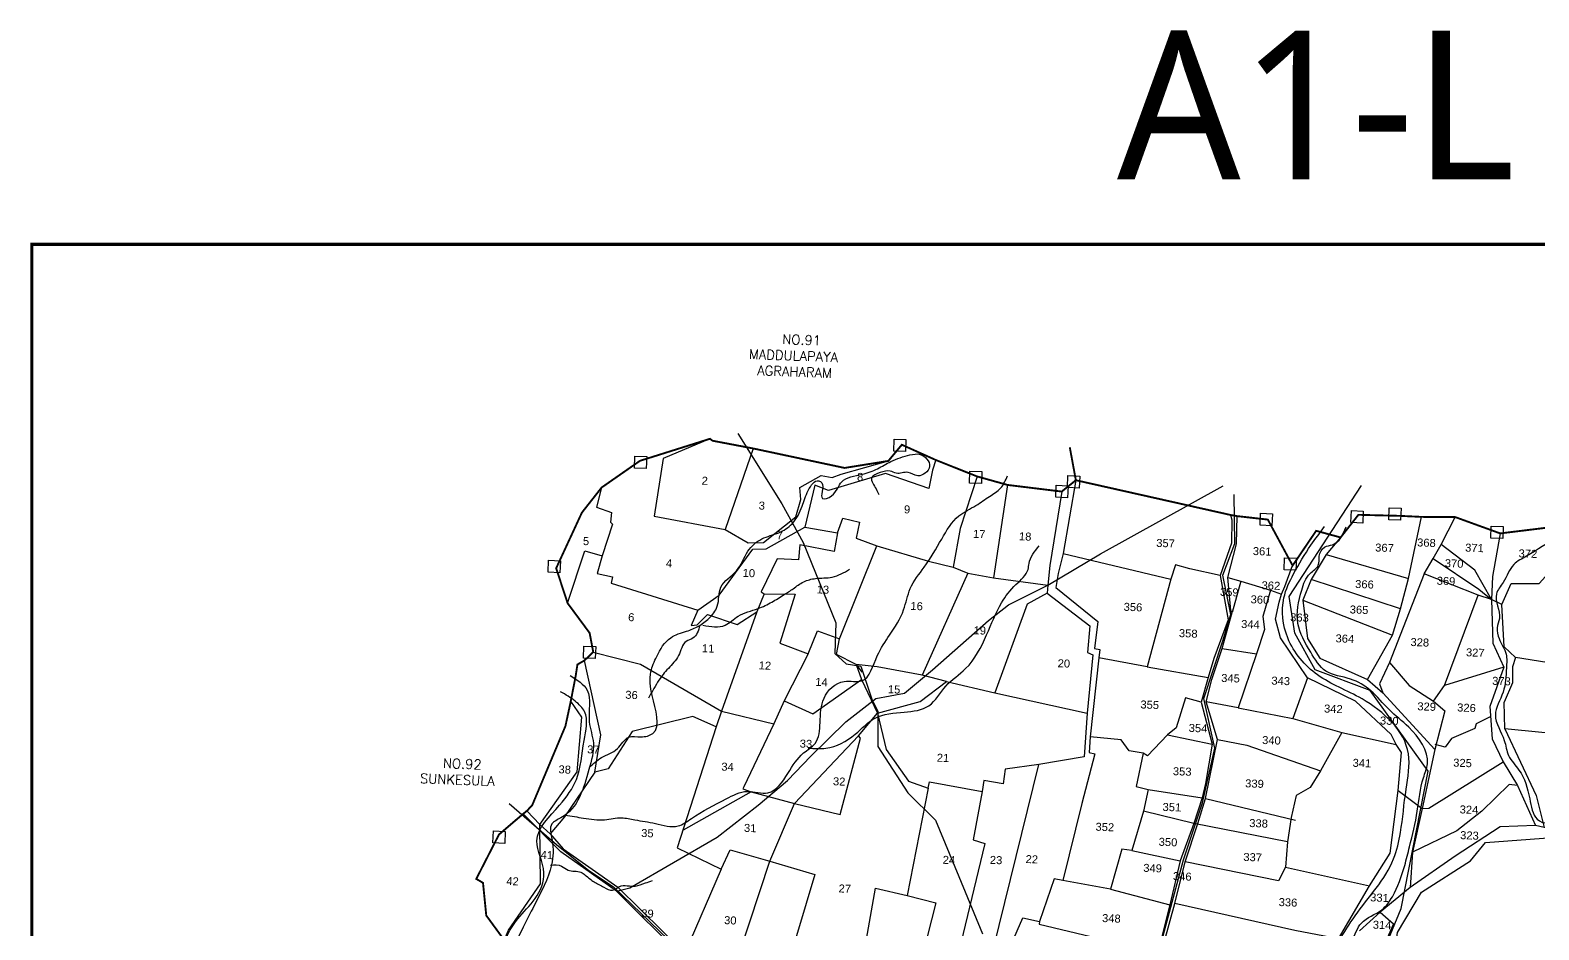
# Model space of a CAD drawing. Header units: inches. Extents: x 199720 to 229574, y 1614135 to 1625567.
# Drawn here: x 199720 to 202926, y 1620163 to 1622074 of the extents above; entities that cross this region are included whole.
import ezdxf
from ezdxf.enums import TextEntityAlignment as Align

# ---------------------------------------------------------------- set-up
doc = ezdxf.new("R2010")
doc.units = ezdxf.units.IN
doc.header["$LTSCALE"] = 15
doc.header["$MEASUREMENT"] = 0
for name, color, linetype in [('CADAS', 1, 'Continuous'), ('HILLS', 3, 'Continuous'), ('PLOT', 7, 'Continuous'), ('PLOT NO', 7, 'Continuous'), ('ROAD', 1, 'Continuous'), ('STREAM', 4, 'Continuous'), ('TEXT', 1, 'Continuous'), ('VILLAGE BOUNADRY', 5, 'Continuous'), ('VILLAGE BOUNDARY STONES', 1, 'Continuous'), ('VILLAGE BOUNDARYS', 5, 'Continuous')]:
    doc.layers.add(name, color=color, linetype=linetype)
doc.styles.add('section', font='romant.shx', dxfattribs={"height": 2})
doc.styles.get("Standard").update_dxf_attribs({"font": 'arial.ttf'})
doc.styles.add('TMS', font='trebuc.ttf')

msp = doc.modelspace()

# ---------------------------------------------------------------- linework, layer by layer
at = {"layer": 'HILLS'}
msp.add_lwpolyline([(202613, 1620070.1), (202626, 1620156.7), (202676.7, 1620242.8), (202780.8, 1620309.4), (202812.8, 1620347.9), (202954.9, 1620358.8), (203068.3, 1620353.9), (203149.6, 1620210), (203202.3, 1620110.8), (203248.7, 1619959.5), (203315.9, 1619841.3), (203373.9, 1619737.3), (203378.9, 1619677.7), (203340.9, 1619600.2), (203221.1, 1619577.9), (203079.9, 1619571.1), (203014.6, 1619611), (202971, 1619644.4), (202937.7, 1619623.7), (202862.7, 1619646.1), (202830, 1619771.1), (202780.8, 1619869.1), (202650.8, 1620008.4), (202613, 1620070.1)], dxfattribs=at)
at = {"layer": 'PLOT'}
for points in [[(201164.6, 1621205.9), (201065.6, 1621164.1), (201045.8, 1621041.5), (201197.2, 1621013.3), (201246, 1620985), (201278.4, 1620985.8), (201347.2, 1621039.9), (201358, 1621077.1), (201355.6, 1621102.6), (201400.9, 1621127.7), (201424.2, 1621124), (201443.3, 1621130.5), (201543.8, 1621158.9)], [(201256.5, 1621185.4), (201197.2, 1621013.3)], [(201644.5, 1621160.9), (201637.9, 1621139.4), (201629.9, 1621100.3), (201538, 1621132.1), (201416.9, 1621095.9), (201387.6, 1621107.1), (201366.5, 1621018.2), (201436, 1621006.2), (201446.8, 1621037.3), (201482.5, 1621028.7), (201475.3, 1620995.1), (201519.3, 1620978.5), (201628.9, 1620946.2), (201681.7, 1620933.5), (201713, 1620920.2), (201767.3, 1620910.8), (201882.6, 1620895), (201881, 1620878), (201971.8, 1620808.2), (201966.6, 1620751.9), (201978.1, 1620746.6), (201966, 1620623), (201959.7, 1620530.1), (201863.7, 1620513.6), (201792.3, 1620503.6), (201787.7, 1620472.8), (201746.6, 1620480), (201742.9, 1620456.8), (201724.3, 1620353.5), (201748.8, 1620346.3), (201697.9, 1620133.9)], [(201732.2, 1621126), (201696.1, 1621015.1), (201681.7, 1620933.5)], [(200934.5, 1621102.4), (200923.9, 1621060.7), (200955.6, 1621049.3), (200953.7, 1621028.6), (200957.9, 1621024.4), (200935.6, 1620957.4), (200925.1, 1620919.9), (200957.7, 1620912.8), (200954.6, 1620899.4), (201139.1, 1620841.7), (201125.1, 1620809.4), (201137.5, 1620810.4), (201159.6, 1620832.9), (201222.3, 1620811.2), (201264.6, 1620838), (201189.2, 1620627.2), (201177.7, 1620594), (201094.9, 1620336.5), (201188.6, 1620291.4), (201111.1, 1620112.6)], [(201796.9, 1621107.9), (201767.3, 1620910.8)], [(201942.2, 1621117.9), (201915.5, 1620962), (201904.7, 1620919.8), (201899.7, 1620890.2), (201988.9, 1620818), (201982.1, 1620760.5), (201993.5, 1620758.5), (201991.2, 1620740.2), (201972.9, 1620572.4), (201970.6, 1620539.4), (201982.4, 1620536.5), (201955.2, 1620431.2), (201914.4, 1620267.5), (201895.9, 1620270.8), (201864.6, 1620180.1)], [(201912.1, 1621093.8), (201886.8, 1620936.9), (201882.6, 1620895)], [(202270.8, 1621044.1), (202273.8, 1621033.8), (202273, 1620984.5), (202249.2, 1620915.3), (202266, 1620821.1), (202235.4, 1620738.9), (202223.3, 1620698.5), (202208.2, 1620646.1), (202231.6, 1620556.7), (202217.5, 1620473.5), (202210.3, 1620442.8), (202193.1, 1620388.6), (202164, 1620309.4), (202142, 1620215.9), (202116.6, 1620114.6)], [(202130.9, 1620138.3), (202152.3, 1620218.7), (202174.5, 1620306.8), (202201.1, 1620388.1), (202218, 1620441.3), (202243.4, 1620567.3), (202219, 1620647.3), (202230.8, 1620694.7), (202253, 1620760.3), (202274.5, 1620836.7), (202271.3, 1620841.1), (202265.4, 1620911.1), (202283.8, 1620982.6), (202284.8, 1621041.6)], [(202562, 1620694.5), (202615.1, 1620788.9), (202631.8, 1620844.9), (202648.8, 1620909.3), (202676.5, 1621040)], [(203262.6, 1619944.3), (203289.7, 1620222.2), (203297.5, 1620302.2), (203315.7, 1620401.6), (203309.6, 1620638), (203193.1, 1620574.8), (203193.8, 1620684.7), (203058.1, 1620712.5), (202876.4, 1620741.2), (202852.4, 1620764.1), (202847.2, 1620854), (202825.5, 1620864.1), (202796.9, 1620873.3), (202682.2, 1620919.3), (202701.6, 1620951.7), (202718.2, 1620981.4), (202747.9, 1621039.7)], [(201139.1, 1620841.7), (201184.4, 1620873.6), (201255.9, 1620971.1), (201284.1, 1620972.1), (201366.5, 1621018.2)], [(201436, 1621006.2), (201428.8, 1620966.3), (201355.8, 1620980.6), (201352.7, 1620948.8), (201307.2, 1620950.8), (201273.7, 1620880.4), (201280, 1620876.2), (201345.7, 1620875.6), (201313.3, 1620771.3), (201373.5, 1620748.9), (201393.1, 1620797.9), (201440.1, 1620780.9)], [(202843.9, 1621004.9), (202827.3, 1620913.5), (202825.5, 1620864.1)], [(202847.2, 1620854), (202867, 1620898.2), (202926.4, 1620898.5), (203034, 1621016.6), (203052.2, 1620818.4), (203054.9, 1620768.8), (203058.1, 1620712.5)], [(200862.2, 1620856.6), (200898.5, 1620967.8), (200935.6, 1620957.4)], [(201667, 1620690.2), (201615.8, 1620703.4), (201519.9, 1620721.7), (201475.5, 1620726.3), (201433.6, 1620747.8), (201440.1, 1620780.9), (201519.3, 1620978.5)], [(202504.8, 1620996.3), (202473.8, 1620960.2), (202442.2, 1620906.9), (202424.2, 1620862.7), (202434.7, 1620781.5), (202460.7, 1620739.8), (202562, 1620694.5), (202594.6, 1620665.9), (202704.8, 1620545.5), (202678.1, 1620420.1), (202657.8, 1620327.7), (202652.4, 1620252.6), (202589, 1620200.2), (202545.2, 1620160.7)], [(202701.6, 1620951.7), (202798.6, 1620886.3), (202825.5, 1620864.1), (202790.2, 1620926.8), (202718.2, 1620981.4)], [(201915.5, 1620962), (202143.8, 1620907.9)], [(202249.2, 1620915.3), (202184.1, 1620929.6), (202154.1, 1620937.8), (202143.8, 1620907.9), (202093.6, 1620721.4), (202223.3, 1620698.5)], [(202500.2, 1620143.5), (202566, 1620255.9), (202610.4, 1620325.4), (202627.3, 1620458.9), (202634.3, 1620539.5), (202622.6, 1620556.4), (202612.3, 1620577.8), (202536.6, 1620648.5), (202434.1, 1620697.7), (202376.9, 1620783.1), (202366.7, 1620822.6), (202374.3, 1620858.6), (202379, 1620875.6), (202386, 1620891.8), (202402.8, 1620936.6)], [(202473.8, 1620960.2), (202648.8, 1620909.3)], [(201713, 1620920.2), (201615.8, 1620703.4)], [(202265.4, 1620911.1), (202293, 1620903.1), (202355.9, 1620884.3), (202379, 1620875.6)], [(202293, 1620903.1), (202274.5, 1620836.7)], [(202631.8, 1620844.9), (202442.2, 1620906.9)], [(202682.2, 1620919.3), (202631.2, 1620789), (202608.8, 1620730.6), (202587.5, 1620685.1), (202594.6, 1620665.9)], [(201280, 1620876.2), (201264.6, 1620838)], [(201881, 1620878), (201838.4, 1620854.7), (201770.3, 1620665.8)], [(202355.9, 1620884.3), (202339.6, 1620828.1), (202342.7, 1620800.5), (202325.8, 1620749), (202286.9, 1620634.2), (202219, 1620647.3)], [(202702.1, 1620648.5), (202725.3, 1620681.7), (202796.9, 1620873.3)], [(202424.2, 1620862.7), (202615.1, 1620788.9)], [(202825.5, 1620864.1), (202828.5, 1620771.5), (202851.4, 1620720.6), (202822, 1620636.8)], [(200916.7, 1620752.7), (201017, 1620727.1), (201189.2, 1620627.2), (201300.4, 1620600)], [(201373.5, 1620748.9), (201322.6, 1620649.2), (201300.4, 1620600), (201236.4, 1620466.3), (201234.8, 1620462.3), (201252.6, 1620455.8), (201344.4, 1620431.3), (201441.6, 1620407.5), (201484.4, 1620569.6), (201480.6, 1620574.5)], [(202093.6, 1620721.4), (201991.2, 1620740.2)], [(202253, 1620760.3), (202325.8, 1620749)], [(202876.4, 1620741.2), (202870.3, 1620721.6), (202870.3, 1620687.3), (202852.2, 1620646.4)], [(200920.2, 1620497.3), (200933.1, 1620577), (200898, 1620734.9)], [(201475.5, 1620726.3), (201487.1, 1620710)], [(201475.5, 1620726.3), (201486.9, 1620694.3), (201520.4, 1620622.7), (201539.1, 1620545.7), (201586.6, 1620478.1), (201628.1, 1620463.4), (201631.3, 1620477.1), (201742.9, 1620456.8)], [(202608.8, 1620730.6), (202650.5, 1620681.9), (202702.1, 1620648.5), (202726, 1620627.7), (202704.8, 1620545.5)], [(202851.4, 1620720.6), (202725.3, 1620681.7)], [(201184.2, 1619982), (201291.7, 1620308.2), (201344.4, 1620431.3), (201480.6, 1620574.5), (201520.4, 1620622.7), (201611.5, 1620647.9), (201667, 1620690.2), (201770.3, 1620665.8), (201966, 1620623)], [(201322.6, 1620649.2), (201383, 1620621.6), (201486.9, 1620694.3)], [(202434.1, 1620697.7), (202403.1, 1620611.6)], [(200747.1, 1619698), (200750.2, 1619730.4), (200766.6, 1619837.1), (200786.7, 1619836.7), (200812.5, 1619908), (200862.7, 1619985.2), (200913.4, 1620074.5), (200763.3, 1620137.3), (200727.7, 1620140.5), (200736.3, 1620161.6), (200804.6, 1620260), (200803, 1620386.6), (200882.7, 1620498.5), (200892.4, 1620614.3), (200869, 1620648.6)], [(202208.2, 1620646.1), (202175, 1620655.4), (202155.7, 1620591.6), (202137, 1620576.6), (202094.3, 1620532.4), (202085.4, 1620537.6), (202055.4, 1620543), (202038.2, 1620566.5), (201972.9, 1620572.4)], [(203193.1, 1620574.8), (203075.7, 1620568), (202853.4, 1620589.7), (202852.2, 1620646.4)], [(201177.7, 1620594), (201128.5, 1620615.8), (200999.7, 1620583.9), (200948.7, 1620504.8), (200920.2, 1620497.3), (200855.4, 1620402.6), (200824.9, 1620366.4)], [(202286.9, 1620634.2), (202403.1, 1620611.6), (202507.3, 1620582.1), (202622.6, 1620556.4)], [(202822.6, 1620614.8), (202792.9, 1620600.4), (202790.2, 1620590.1), (202740.6, 1620568.9), (202727.2, 1620550.8), (202705.5, 1620556)], [(202822, 1620636.8), (202826.7, 1620568.6), (202849.9, 1620519.5), (202880.4, 1620469.5), (202918.8, 1620384.2)], [(202507.3, 1620582.1), (202461.8, 1620500.3), (202440.3, 1620464.6), (202410.3, 1620447.9), (202400, 1620401.1), (202392.1, 1620349.8), (202387.6, 1620295.8), (202372.7, 1620266.3), (202174.5, 1620306.8)], [(202853.4, 1620589.7), (202920.5, 1620448.2), (202937.1, 1620380.3)], [(202137, 1620576.6), (202231.6, 1620556.7)], [(202243.4, 1620567.3), (202305.6, 1620554.8), (202461.8, 1620500.3)], [(202085.4, 1620537.6), (202070.6, 1620466.8), (202095.8, 1620461), (202085.6, 1620414.9), (202061.4, 1620331), (202040, 1620333.7), (202016, 1620249), (202142, 1620215.9)], [(202627.3, 1620458.9), (202678.1, 1620420.1), (202692.2, 1620421.2), (202849.9, 1620519.5)], [(201767.2, 1620122.5), (201863.7, 1620513.6)], [(201252.6, 1620455.8), (201107.9, 1620374.4)], [(201628.1, 1620463.4), (201583.4, 1620235.4)], [(202095.8, 1620461), (202210.3, 1620442.8)], [(202880.4, 1620469.5), (202863.3, 1620471.5), (202804.9, 1620414.9), (202751.8, 1620372.7), (202657.8, 1620327.7)], [(202218, 1620441.3), (202408.7, 1620395.7)], [(201910.4, 1619256.3), (201859.2, 1619292.3), (201807.2, 1619327.5), (201784, 1619344.7), (201711.5, 1619435.6), (201634.9, 1619487.9), (201605.2, 1619515), (201543.1, 1619545.9), (201519.9, 1619557.7), (201530.9, 1619595), (201469.7, 1619665.3), (201478.9, 1619685.9), (201440.3, 1619732.7), (201254.6, 1619892.6), (201174.9, 1619981), (201104, 1620106.9), (200966.3, 1620244.7), (200848, 1620327.9), (200767.7, 1620408.9)], [(200775.8, 1620415.4), (200803, 1620386.6), (200824.9, 1620366.4), (200852.9, 1620334.6), (200969.1, 1620252.9), (201111.1, 1620112.6), (201184.2, 1619982), (201260.3, 1619903.9), (201298.8, 1619864.9), (201444.8, 1619740.3), (201489, 1619687.9), (201480.1, 1619670.4), (201540, 1619604.2), (201528.8, 1619565.9), (201563.7, 1619551.1), (201604.5, 1619526.8), (201639.8, 1619503.5), (201714.1, 1619452.7), (201719.1, 1619446.9), (201786.8, 1619354.9), (201809.9, 1619336)], [(202193.1, 1620388.6), (202085.6, 1620414.9)], [(202392.1, 1620349.8), (202193.1, 1620388.6)], [(203376.1, 1619821.7), (203289.4, 1619912.8), (203262.6, 1619944.3), (203205.7, 1620172.5), (203084.5, 1620362.6), (202937.1, 1620380.3), (202918.8, 1620384.2), (202843.6, 1620381.6), (202748.5, 1620318.9), (202652.4, 1620252.6)], [(201188.6, 1620291.4), (201207.6, 1620332.2), (201291.7, 1620308.2), (201387.9, 1620279.8), (201329.9, 1620088.3), (201274.1, 1619949.6), (201260.3, 1619903.9)], [(202061.4, 1620331), (202164, 1620309.4)], [(202387.6, 1620295.8), (202566, 1620255.9)], [(202016, 1620249), (201914.4, 1620267.5)], [(201444.1, 1619855.3), (201477.4, 1620030.2), (201516.3, 1620251.2), (201583.4, 1620235.4), (201644.5, 1620220.1), (201626.5, 1620147.5), (201697.9, 1620133.9)], [(202500.2, 1620143.5), (202407.2, 1620161.3), (202152.3, 1620218.7)], [(202589, 1620200.2), (202617.1, 1620175.3), (202582.4, 1620096.9), (202626.6, 1620004.5), (202734.6, 1619901.4), (202820.1, 1619789.3), (202838.4, 1619663.1), (202929.4, 1619594.2), (202983.2, 1619550.1), (203010.2, 1619608.4), (202960.9, 1619635), (202925.7, 1619587.8), (202878.5, 1619522.9), (202857.3, 1619489.7), (202844.8, 1619386.5)], [(201798.7, 1620116.5), (201829.3, 1620188.1), (201864.6, 1620180.1), (201864.4, 1620174.2), (202116.6, 1620114.6)]]:
    msp.add_lwpolyline(points, dxfattribs=at)
at = {"layer": 'ROAD'}
for points in [[(201223.6, 1621217.5), (201317.3, 1621067.4), (201362.9, 1620985.7), (201432.5, 1620814.9), (201430, 1620749.4), (201454, 1620727.7), (201485.6, 1620723), (201509.6, 1620650.8), (201521.6, 1620627), (201521.3, 1620552.4), (201585.2, 1620453.5), (201643.7, 1620395.6), (201693.4, 1620275.9), (201744, 1620154.2)], [(200966.3, 1620244.7), (200994.6, 1620251.8), (201179.8, 1620359.3), (201266.8, 1620427.4), (201329.8, 1620479.9), (201379.1, 1620531.6), (201453.4, 1620604.5), (201517.5, 1620654.1), (201578, 1620665.5), (201637.6, 1620715.2), (201756.5, 1620819.8), (201798.8, 1620852.8), (201882.6, 1620895), (201994.3, 1620961.4), (202255.1, 1621105.9)], [(202596.9, 1620118.8), (202633.8, 1620207.6), (202690.7, 1620499.8), (202567.6, 1620670.8), (202450.9, 1620715.2), (202407.4, 1620792.9), (202395.2, 1620870.5), (202549, 1621106.9)], [(202120, 1620120.8), (202170.6, 1620311.3), (202211.1, 1620432.7), (202237.4, 1620548.6), (202214, 1620654.2), (202254.5, 1620776.5), (202271.4, 1620832.8), (202254.3, 1620916), (202279.7, 1620983.7), (202278.3, 1621087.8)], [(200738.2, 1620431), (200838.3, 1620344.1), (200907.2, 1620288.6), (200959.6, 1620254.1), (201076.4, 1620140.9), (201118.7, 1620093.7), (201184.6, 1619974), (201276.4, 1619878.9), (201404.5, 1619768.9), (201462.4, 1619714.1), (201481.1, 1619688.3), (201475.9, 1619661.9), (201532, 1619607.2), (201532.8, 1619588.2), (201525.5, 1619561.6), (201585.2, 1619532), (201663, 1619474.9), (201716.1, 1619442.9), (201756.7, 1619385.9), (201808.3, 1619328.7)]]:
    msp.add_lwpolyline(points, dxfattribs=at)
at = {"layer": 'STREAM'}
for points in [[(200907.7, 1620507.6), (200934.5, 1620528.4), (200968, 1620547.6), (200992.6, 1620572.1), (201018.1, 1620572.5), (201043, 1620579.7), (201041.9, 1620660.3), (201039.3, 1620710.7), (201051.5, 1620743.5), (201081.3, 1620783.3), (201115, 1620797), (201140.5, 1620807.8), (201162.5, 1620824.3), (201180.3, 1620850), (201187.8, 1620890.6), (201221.1, 1620925.6), (201245.4, 1620967), (201275.1, 1620993.2), (201311.1, 1621006.4), (201339.2, 1621025.3), (201360.6, 1621062.7), (201373.7, 1621096.3), (201395.9, 1621116.4), (201402.1, 1621112.5), (201403.6, 1621079.3), (201423, 1621084.7), (201444.6, 1621114.8), (201488, 1621130.5), (201520.8, 1621142.4), (201549.1, 1621157.7), (201589.7, 1621171.6), (201611.6, 1621172.6), (201631.2, 1621147.3), (201606.3, 1621127.3), (201585.6, 1621134.5), (201560.5, 1621132.7), (201547.9, 1621137.3), (201526.4, 1621134), (201508.2, 1621122.9), (201517.8, 1621099.3), (201523.2, 1621087.3)], [(200857.5, 1620406), (200896, 1620400), (200940.9, 1620396.5), (200977, 1620400.6), (201005, 1620396.3), (201048.8, 1620388.7), (201097.3, 1620383.2), (201125.2, 1620399), (201199.1, 1620440.7), (201244.3, 1620456.7), (201288, 1620453.9), (201330.5, 1620495), (201363.6, 1620538.3), (201388, 1620558.7), (201398.8, 1620602.8), (201407.1, 1620654.8), (201449.9, 1620690.4), (201487.3, 1620691.6), (201520.3, 1620744.8), (201546.5, 1620788.8), (201576.3, 1620842.7), (201590.3, 1620887.6), (201619.8, 1620933.1), (201657.1, 1620993), (201693.6, 1621042), (201729.9, 1621064.3), (201758.8, 1621083.6), (201782.3, 1621101.2), (201797, 1621127.4)], [(203611.5, 1621070.8), (203595.6, 1621043.8), (203584.9, 1621012.8), (203573.8, 1621000.6), (203554.9, 1620971.7), (203537.9, 1620946.7), (203518.8, 1620916.2), (203503.3, 1620903.7), (203463.7, 1620888.6), (203429.2, 1620886.4), (203397.4, 1620883.6), (203358.9, 1620869), (203302.6, 1620861.1), (203267.3, 1620843.9), (203235.2, 1620845.6), (203207.9, 1620833.3), (203178.2, 1620833.5), (203142.2, 1620823.8), (203117.5, 1620816.9), (203072, 1620810.6), (203045.4, 1620803.1), (203053.7, 1620829.9), (203071.8, 1620844.3), (203094.6, 1620881.9), (203108.4, 1620900.4), (203109.5, 1620941.2), (203075.7, 1620983), (203023.6, 1620999.7), (202967.8, 1620994.3), (202899.7, 1620956.5), (202872.7, 1620938.9), (202850.3, 1620900.7), (202836, 1620876.5), (202842.2, 1620824), (202837.4, 1620804), (202841.4, 1620781.3), (202856.3, 1620748.4), (202857.2, 1620719.3), (202850, 1620667.3), (202833.6, 1620619), (202852.5, 1620565), (202861.8, 1620532.7), (202883.7, 1620502.1), (202906.6, 1620441.2), (202922.4, 1620397.9), (202972.4, 1620387), (203025.7, 1620394), (203079.1, 1620390), (203094.4, 1620367.5), (203123.9, 1620325.7), (203173.2, 1620280.5), (203211.7, 1620254.5), (203291.5, 1620228.9), (203322.3, 1620241.2), (203353.6, 1620294.3), (203363.2, 1620342.8), (203389.9, 1620277.9), (203408.2, 1620266.8), (203463.4, 1620273.8), (203490.6, 1620259.8), (203536.2, 1620249.7), (203609.3, 1620298), (203645.8, 1620338.6), (203672.2, 1620353.1), (203727.4, 1620343.2), (203757.6, 1620337.6), (203768.9, 1620347.5), (203803.8, 1620345.5), (203836.2, 1620348.8), (203849.4, 1620373.5), (203867.7, 1620394.7), (203884.7, 1620401.2), (203901.3, 1620412.2), (203935.5, 1620426.4)], [(202648, 1619490.7), (202643.4, 1619501.6), (202639, 1619527.8), (202642.6, 1619582.3), (202640.4, 1619606.5), (202637.3, 1619645.4), (202633.2, 1619672.8), (202619.9, 1619695.1), (202596, 1619707.1), (202580, 1619724), (202552.7, 1619737.2), (202517.1, 1619754.1), (202505.7, 1619768.7), (202477.5, 1619779.5), (202458.4, 1619823.5), (202436.1, 1619847.8), (202427.2, 1619890.1), (202412.1, 1619911.7), (202416.2, 1619976.4), (202452.7, 1620053), (202487.9, 1620096.5), (202528.2, 1620139.6), (202549.2, 1620176.9), (202592.4, 1620205.2), (202614.8, 1620232.9), (202641, 1620299.4), (202651.2, 1620338.8), (202667.7, 1620414.8), (202680.8, 1620485.5), (202689.2, 1620515.1), (202649.4, 1620593.1), (202607.7, 1620630.5), (202568.9, 1620670.6), (202525.8, 1620695.3), (202473.4, 1620712.3), (202441.2, 1620752.7), (202414, 1620813.5), (202422.2, 1620884.6), (202439.9, 1620919.7), (202457.4, 1620937.2), (202459.5, 1620956.6), (202470.6, 1620975.7), (202487.6, 1620980.9), (202516.7, 1621018.8)], [(201373.7, 1620548.5), (201410.9, 1620548.4), (201473.5, 1620578.3), (201515.7, 1620612.6), (201577.6, 1620625.2), (201630, 1620638.7), (201666.1, 1620680.5), (201708, 1620717.5), (201752.6, 1620789.2), (201784.4, 1620857.5), (201815, 1620896.3), (201840.7, 1620928.5), (201842.7, 1620940.9), (201864.1, 1620978.3)], [(201149.8, 1620809.9), (201197.2, 1620809.9), (201224.3, 1620828.9), (201266.9, 1620845), (201296.1, 1620859), (201322.3, 1620874.8), (201341.4, 1620887.3), (201363.9, 1620901.9), (201389.2, 1620909.1), (201424.4, 1620911.9), (201461.5, 1620928.7)], [(201143.3, 1620809.4), (201128.1, 1620782.2), (201114.2, 1620775.5), (201098, 1620745.1), (201087.9, 1620731), (201065, 1620705), (201043.2, 1620671.2), (201033.9, 1620654.7)], [(200867.8, 1620702.7), (200903.5, 1620671.8), (200908.2, 1620604.8), (200916.9, 1620559), (200907.5, 1620503), (200848.1, 1620400.3), (200828.6, 1620387.4), (200829.1, 1620353.8), (200828, 1620300.6), (200791, 1620213.9), (200767.9, 1620168.2), (200734.8, 1620089), (200721.6, 1620064.1), (200686.9, 1620062.2), (200670.6, 1620039.6), (200656.1, 1620027.5), (200647.5, 1620006), (200632, 1619980.2)], [(201057.8, 1618050.3), (201036.5, 1618062.5), (200996.9, 1618084), (200964.7, 1618134.8), (200953.5, 1618174.3), (200968.5, 1618233.9), (200975.4, 1618260.9), (200979.8, 1618328.4), (200962.2, 1618356.8), (200905.3, 1618402.1), (200876.2, 1618426.4), (200869.8, 1618462.9), (200871.3, 1618502.4), (200870.2, 1618543.8), (200855.9, 1618622.9), (200844.1, 1618657.9), (200844.6, 1618696.9), (200813.7, 1618757.6), (200797.1, 1618797.8), (200793.5, 1618858.8), (200784, 1618895.6), (200779.8, 1618929.8), (200725, 1618996.8), (200684.8, 1619041.5), (200660.5, 1619071), (200660.9, 1619106.9), (200665.6, 1619134.5), (200659.1, 1619164.7), (200647.3, 1619252.4), (200638.3, 1619325.4), (200633.5, 1619366.5), (200649.7, 1619433.1), (200634.2, 1619492.3), (200646.1, 1619542.2), (200642, 1619601.5), (200640.3, 1619652.9), (200635.6, 1619695.3), (200635.6, 1619790.6), (200636.7, 1619855.6), (200634.9, 1619915.2), (200638.2, 1619955.2), (200631.4, 1619991.4), (200648.4, 1620032.1), (200684.4, 1620067.6), (200703.4, 1620076.4), (200719.3, 1620111.1), (200756.2, 1620185.6), (200793.4, 1620229.1), (200811.8, 1620283.9), (200797.1, 1620351.5), (200845, 1620427.4), (200880.8, 1620481.9), (200897.1, 1620564.8), (200898.1, 1620626.1), (200878.5, 1620648.2), (200847.4, 1620668.5)], [(200825.6, 1620300.1), (200849.5, 1620297.7), (200863.2, 1620289.5), (200890.4, 1620284.8), (200899.6, 1620279), (200918.5, 1620264.3), (200939.4, 1620253.2), (200957.7, 1620246.6), (200975.8, 1620256.1), (200993.5, 1620255.7), (201005.7, 1620255.6), (201027.4, 1620262.1), (201042.7, 1620267)]]:
    msp.add_spline(points, degree=3, dxfattribs=at)
msp.add_open_spline([(202613.6, 1619552.8), (202614.7, 1619556.5), (202618.8, 1619570.1), (202609.4, 1619609.6), (202622.1, 1619651.4), (202585.9, 1619687.7), (202535.4, 1619713.2), (202465.3, 1619757.2), (202408.4, 1619833.2), (202350.1, 1619915.8), (202359.5, 1620028.9), (202453.6, 1620064.3), (202498.1, 1620133.3), (202548.5, 1620216.4), (202613.7, 1620282.7), (202635.5, 1620380.9), (202641.3, 1620454.7), (202663.3, 1620565), (202565, 1620655.4), (202453.4, 1620694.5), (202385.8, 1620774.1), (202375.8, 1620859.7), (202406.8, 1620924.5), (202436.6, 1620974.5), (202460.9, 1621006.4), (202470.7, 1621019.3)], degree=3, knots=[222.245241, 222.245241, 222.245241, 222.245241, 223.931318, 228.585223, 232.307075, 235.994984, 241.974092, 249.422431, 259.762557, 269.565205, 278.747154, 287.932134, 296.123122, 302.326893, 316.606152, 322.2124, 331.310425, 338.686921, 353.605648, 364.102388, 373.962404, 382.324751, 387.700952, 394.679987, 399.433715, 399.433715, 399.433715, 399.433715], dxfattribs=at)
at = {"layer": 'VILLAGE BOUNADRY', "const_width": 7}
msp.add_lwpolyline([(199723.7, 1621619), (205419.3, 1621619), (205419.3, 1616381.6), (199723.7, 1616381.6)], close=True, dxfattribs=at)
at = {"layer": 'VILLAGE BOUNDARY STONES'}
for points in [[(201556.1, 1621205.2), (201581.2, 1621204.3), (201580.3, 1621178.8), (201555.1, 1621179.7)], [(201005.1, 1621169.1), (201030.3, 1621168.1), (201029.3, 1621142.6), (201004.1, 1621143.6)], [(201717.1, 1621137.3), (201742.3, 1621136.3), (201741.4, 1621110.8), (201716.2, 1621111.8)], [(201925.2, 1621127.7), (201950.4, 1621126.7), (201949.5, 1621101.2), (201924.3, 1621102.2)], [(201900.5, 1621107.2), (201925.7, 1621106.2), (201924.7, 1621080.7), (201899.5, 1621081.7)], [(202334.6, 1621047.6), (202359.8, 1621046.6), (202358.8, 1621021.1), (202333.7, 1621022.1)], [(202527.6, 1621053.4), (202552.8, 1621052.5), (202551.8, 1621027), (202526.6, 1621027.9)], [(202608.1, 1621059.4), (202633.3, 1621058.5), (202632.3, 1621033), (202607.1, 1621034)], [(202825, 1621020.6), (202850.2, 1621019.6), (202849.2, 1620994.1), (202824, 1620995.1)], [(200821.8, 1620947.9), (200847, 1620946.9), (200846, 1620921.4), (200820.8, 1620922.4)], [(202385.6, 1620953), (202410.8, 1620952.1), (202409.8, 1620926.6), (202384.6, 1620927.6)], [(200896.9, 1620765.2), (200922.1, 1620764.3), (200921.1, 1620738.8), (200895.9, 1620739.7)], [(200704.4, 1620372.7), (200729.6, 1620371.7), (200728.6, 1620346.2), (200703.4, 1620347.2)]]:
    msp.add_lwpolyline(points, close=True, dxfattribs=at)
at = {"layer": 'VILLAGE BOUNDARYS', "const_width": 4}
msp.add_lwpolyline([(200727.7, 1620140.5), (200689.4, 1620192.9), (200682.4, 1620262.4), (200668.1, 1620270.7), (200716.4, 1620365), (200767.7, 1620408.9), (200775.8, 1620415.4), (200786.9, 1620427.1), (200857.6, 1620595.5), (200869, 1620648.6), (200879.3, 1620701.7), (200883.1, 1620726.3), (200898, 1620734.9), (200916.7, 1620752.7), (200909, 1620793.3), (200862.2, 1620856.6), (200837.9, 1620930.9), (200892.6, 1621049.1), (200934.5, 1621102.4), (201015.9, 1621159.1), (201164.6, 1621205.9), (201170.2, 1621201.8), (201256.5, 1621185.4), (201450.8, 1621144), (201543.8, 1621158.9), (201572.4, 1621193.3), (201644.5, 1621160.9), (201732.2, 1621126), (201796.9, 1621107.9), (201912.1, 1621093.8), (201942.2, 1621117.9), (201929.3, 1621187.9), (201942.2, 1621117.9), (202270.8, 1621044.1), (202284.8, 1621041.6), (202350.1, 1621034.3), (202402.8, 1620936.6), (202452.8, 1621010.4), (202504.8, 1620996.3), (202542.6, 1621044.4), (202629.9, 1621042.2), (202676.5, 1621040), (202747.9, 1621039.7), (202843.9, 1621004.9), (202977.2, 1621021.2)], dxfattribs=at)

# ---------------------------------------------------------------- texts
at = {"layer": 'CADAS', "color": 2, "style": 'TMS'}
msp.add_text('A1-L', height=315.69, dxfattribs=at).set_placement((202029.7, 1621757.2, 0.6))
at = {"layer": 'PLOT NO'}
for s, p in [('2', (201153.7, 1621116.8)), ('8', (201483.8, 1621124.9)), ('3', (201274.9, 1621063.9)), ('9', (201583.6, 1621055.9)), ('5', (200901.4, 1620988.5)), ('7', (201313.1, 1621001)), ('17', (201736.9, 1621003.6)), ('18', (201834.6, 1620998.4)), ('357', (202132.9, 1620984.1)), ('361', (202338.1, 1620966.8)), ('367', (202598.1, 1620974.3)), ('368', (202687.2, 1620985.1)), ('371', (202789.3, 1620974.1)), ('372', (202902.8, 1620961.9)), ('4', (201077.8, 1620941.3)), ('370', (202746, 1620941)), ('10', (201247.4, 1620920.7)), ('362', (202356.7, 1620894.1)), ('366', (202555.5, 1620896.8)), ('369', (202728.8, 1620903.7)), ('13', (201404.8, 1620885.5)), ('359', (202268.3, 1620880.1)), ('360', (202333.4, 1620864.2)), ('16', (201603.9, 1620850.4)), ('356', (202063.6, 1620848.3)), ('365', (202544, 1620842.7)), ('6', (200997.5, 1620826.8)), ('19', (201738.1, 1620798.7)), ('344', (202313.2, 1620811.8)), ('363', (202417.5, 1620826.1)), ('358', (202181, 1620792.4)), ('364', (202513.9, 1620781.3)), ('328', (202673.1, 1620773.5)), ('11', (201160.8, 1620760.5)), ('327', (202791, 1620751.6)), ('12', (201281.6, 1620724.1)), ('20', (201916.8, 1620728.6)), ('14', (201401.8, 1620689.1)), ('15', (201556.1, 1620673.4)), ('345', (202270.9, 1620697.2)), ('343', (202377.5, 1620691.5)), ('373', (202846.6, 1620691.1)), ('36', (200998.1, 1620661.7)), ('355', (202099.2, 1620640.8)), ('329', (202687.7, 1620636.9)), ('326', (202772.3, 1620634.4)), ('342', (202489.4, 1620632.1)), ('330', (202608.2, 1620606.7)), ('354', (202201.8, 1620591)), ('37', (200917, 1620545.7)), ('33', (201368.7, 1620557.9)), ('340', (202357.8, 1620565.2)), ('34', (201202.1, 1620508.9)), ('21', (201660, 1620527.9)), ('341', (202550.1, 1620516.8)), ('325', (202763.9, 1620517.2)), ('38', (200856.1, 1620503.2)), ('32', (201439.3, 1620477.8)), ('353', (202168.2, 1620499)), ('339', (202321.8, 1620473.2)), ('351', (202146.3, 1620423.1)), ('324', (202777.6, 1620417.8)), ('31', (201250.2, 1620378.8)), ('352', (202003.8, 1620381)), ('338', (202330.5, 1620388.8)), ('35', (201031.8, 1620367.9)), ('350', (202138, 1620349)), ('323', (202778.6, 1620363.1)), ('41', (200818.1, 1620321.5)), ('337', (202317.9, 1620316.8)), ('24', (201672.5, 1620310.9)), ('23', (201772.7, 1620310.8)), ('22', (201848.7, 1620312.5)), ('349', (202105.3, 1620293.6)), ('42', (200745.3, 1620265.8)), ('27', (201451.3, 1620250.1)), ('346', (202168.4, 1620276.1)), ('336', (202393, 1620220.9)), ('331', (202587.4, 1620230.9)), ('39', (201032, 1620197.2)), ('348', (202017.7, 1620186.9)), ('30', (201208, 1620182.7)), ('314', (202593, 1620172.8))]:
    msp.add_text(s, height=17, rotation=357.8141, dxfattribs=at).set_placement(p, align=Align.MIDDLE_CENTER)
at = {"layer": 'TEXT', "char_height": 20.468, "attachment_point": 1, "rotation": 357.8141, "style": 'section'}
for s, insert, width in [('\\pi70.17538;NO.91 \\P\\pi0.48733;MADDULAPAYA \\P\\pi19.49316;AGRAHARAM', (201248.7, 1621430.7), 228.07), ('\\pi47.75824;NO.92 \\P\\pi0.48733;SUNKESULA', (200549.9, 1620528.8), 185.185)]:
    msp.add_mtext(s, dxfattribs=dict(at, insert=insert, width=width))

doc.saveas('drawing.dxf')
